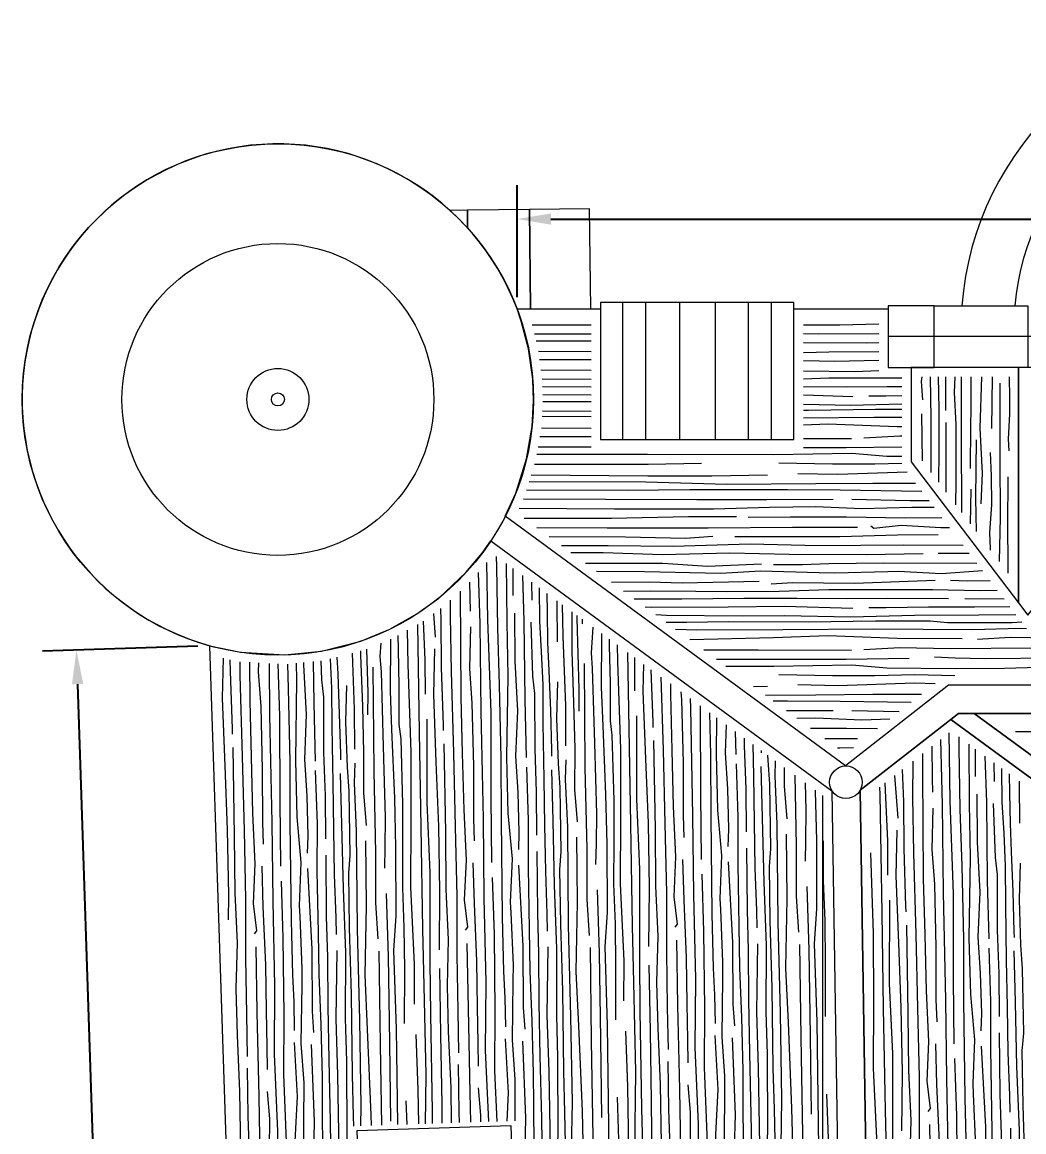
# Model space of a CAD drawing. Header units: millimetres. Extents: x -17502 to -16646, y 1856 to 2034.
# Drawn here: x -16954.99 to -16949.67, y 1868.89 to 1874.79 of the extents above; entities that cross this region are included whole.
import ezdxf

# ---------------------------------------------------------------- set-up
doc = ezdxf.new("R2010")
doc.units = ezdxf.units.MM
doc.layers.get('0').update_dxf_attribs({"lineweight": 9})
doc.layers.get('Defpoints').update_dxf_attribs({"lineweight": 9})
doc.layers.add('blocs', color=7, linetype='Continuous')
doc.styles.get("Standard").update_dxf_attribs({"font": 'times.ttf'})
doc.dimstyles.get("Standard").update_dxf_attribs({"dimtxt": 0.18, "dimasz": 0.18, "dimexe": 0.18, "dimexo": 0.0625, "dimgap": 0.09, "dimtad": 0, "dimtih": 1, "dimtoh": 1, "dimzin": 0, "dimdsep": 46, "dimtxsty": 'Standard', "dimcen": 0.09, "dimadec": 0, "dimazin": 0, "dimtfac": 1, "dimtofl": 0, "dimtmove": 0, "dimatfit": 3, "dimfxl": 1, "dimtolj": 1, "dimtzin": 0, "dimarcsym": 0})

# ---------------------------------------------------------------- blocks, each defined once
blk = doc.blocks.new('*D467')
at = {"color": 0, "lineweight": -2, "transparency": 16777216}
for p, q in [((-16952.3624, 1873.3291), (-16952.3624, 1873.9251)), ((-16942.5983, 1873.3775), (-16942.5983, 1873.9251)), ((-16952.1824, 1873.7451), (-16947.6621, 1873.7451)), ((-16942.7783, 1873.7451), (-16947.2985, 1873.7451))]:
    blk.add_line(p, q, dxfattribs=at)
at = {"color": 0, "lineweight": 9, "transparency": 16777216}
for points in [[(-16952.1824, 1873.7151), (-16952.1824, 1873.7751), (-16952.3624, 1873.7451)], [(-16942.7783, 1873.7151), (-16942.7783, 1873.7751), (-16942.5983, 1873.7451)]]:
    blk.add_solid(points, dxfattribs=at)
at = {"layer": 'Defpoints', "color": 0, "lineweight": 9, "transparency": 16777216}
for p in [(-16942.5983, 1873.7451), (-16942.5983, 1873.315), (-16952.3624, 1873.2666)]:
    blk.add_point(p, dxfattribs=at)
at = {"color": 0, "lineweight": 9, "transparency": 16777216, "insert": (-16947.4803, 1873.7451), "char_height": 0.18, "attachment_point": 5, "rotation": 90}
blk.add_mtext('\\A1;9.76', dxfattribs=at)
blk = doc.blocks.new('*D472')
at = {"color": 0, "lineweight": -2, "transparency": 16777216}
for p, q in [((-16954.0586, 1871.4733), (-16954.8845, 1871.446)), ((-16954.6986, 1871.272), (-16954.5234, 1865.9765)), ((-16954.3239, 1859.9455), (-16954.4991, 1865.241)), ((-16953.672, 1859.787), (-16954.4978, 1859.7596))]:
    blk.add_line(p, q, dxfattribs=at)
at = {"color": 0, "lineweight": 9, "transparency": 16777216}
for points in [[(-16954.7286, 1871.271), (-16954.6686, 1871.273), (-16954.7046, 1871.4519)], [(-16954.3539, 1859.9445), (-16954.2939, 1859.9465), (-16954.3179, 1859.7656)]]:
    blk.add_solid(points, dxfattribs=at)
at = {"layer": 'Defpoints', "color": 0, "lineweight": 9, "transparency": 16777216}
for p in [(-16953.9961, 1871.4754), (-16954.7046, 1871.4519), (-16953.6095, 1859.789)]:
    blk.add_point(p, dxfattribs=at)
at = {"color": 0, "lineweight": 9, "transparency": 16777216, "insert": (-16954.5113, 1865.6088), "char_height": 0.18, "attachment_point": 5, "rotation": 90}
blk.add_mtext('\\A1;11.69', dxfattribs=at)

msp = doc.modelspace()

# ---------------------------------------------------------------- linework, layer by layer
at = {"lineweight": 9}
for points in [[(-16952.6252, 1873.697), (-16952.6263, 1873.7918), (-16952.7186, 1873.7908)], [(-16952.2905, 1873.2666), (-16952.2963, 1873.7954), (-16952.6263, 1873.7918), (-16952.6252, 1873.697)], [(-16951.9704, 1873.2666), (-16951.9763, 1873.799), (-16952.2963, 1873.7954), (-16952.2905, 1873.2666)], [(-16951.8001, 1872.5719), (-16951.8001, 1873.3019)], [(-16951.6767, 1872.5719), (-16951.6767, 1873.3019)], [(-16951.4972, 1872.5719), (-16951.4972, 1873.3019)], [(-16951.3072, 1872.5719), (-16951.3072, 1873.3019)], [(-16951.1322, 1872.5719), (-16951.1322, 1873.3019)], [(-16951.0087, 1872.5719), (-16951.0087, 1873.3019)], [(-16943.3605, 1873.2666), (-16943.13, 1873.2666), (-16943.13, 1871.2656), (-16950.0675, 1871.2656), (-16950.6151, 1870.8371), (-16952.4249, 1872.164), (-16952.3694, 1872.2865), (-16952.3114, 1872.4705), (-16952.2821, 1872.6415), (-16952.2744, 1872.7782), (-16952.2787, 1872.8931), (-16952.3013, 1873.0548), (-16952.34, 1873.2026), (-16952.3624, 1873.2666), (-16951.9188, 1873.2666)], [(-16950.89, 1873.2666), (-16950.3895, 1873.2666)], [(-16948.902, 1873.1196), (-16950.3895, 1873.1196)], [(-16950.3866, 1861.037), (-16950.5381, 1870.7069), (-16950.0157, 1871.1156), (-16943.13, 1871.1156), (-16943.13, 1869.0662), (-16942.8828, 1869.0662), (-16942.8828, 1869.041), (-16947.1558, 1869.0209), (-16947.2761, 1859.8883), (-16950.3678, 1859.8398), (-16950.3767, 1860.4067)], [(-16950.3866, 1861.037), (-16950.3678, 1859.8398), (-16947.4261, 1859.8859), (-16947.3052, 1869.0683), (-16950.0567, 1871.0836), (-16950.5381, 1870.7069), (-16950.3866, 1861.037)], [(-16950.7377, 1870.6789), (-16950.7377, 1859.884)]]:
    msp.add_lwpolyline(points, dxfattribs=at)
for points in [[(-16950.89, 1872.5719), (-16950.89, 1873.3019), (-16951.9188, 1873.3019), (-16951.9188, 1872.5719)], [(-16950.1443, 1873.2829), (-16950.3895, 1873.2829), (-16950.3895, 1872.9562), (-16950.1443, 1872.9562)], [(-16949.6458, 1872.9562), (-16950.1443, 1872.9562), (-16950.1443, 1873.2829), (-16949.6458, 1873.2829)], [(-16949.6958, 1871.7043), (-16949.6958, 1872.9562), (-16950.1443, 1872.9562), (-16950.2669, 1872.9562), (-16950.2669, 1872.453)], [(-16949.6958, 1871.7043), (-16949.6458, 1871.6388), (-16949.5958, 1871.7043), (-16949.5958, 1872.9562), (-16949.6458, 1872.9562), (-16949.6958, 1872.9562)], [(-16950.6881, 1870.7045), (-16950.5178, 1859.8375), (-16953.6095, 1859.789), (-16953.9961, 1871.4754), (-16953.832, 1871.4407), (-16953.5962, 1871.4267), (-16953.4018, 1871.4461), (-16953.1927, 1871.4997), (-16953.0392, 1871.5632), (-16952.8948, 1871.6446), (-16952.7783, 1871.7291), (-16952.6338, 1871.8647), (-16952.5476, 1871.9682), (-16952.5011, 1872.0339), (-16950.6881, 1870.7045)], [(-16947.3052, 1869.0683), (-16947.3038, 1869.1702), (-16947.2752, 1869.1703), (-16949.9311, 1871.1156), (-16950.0157, 1871.1156), (-16950.0567, 1871.0836)], [(-16947.2752, 1869.1703), (-16943.13, 1869.1898), (-16943.13, 1871.1156), (-16949.9311, 1871.1156)], [(-16952.3958, 1868.9247), (-16952.3704, 1868.1551), (-16953.1862, 1868.1281), (-16953.2117, 1868.8977)]]:
    msp.add_lwpolyline(points, close=True, dxfattribs=at)
for centre, radius in [((-16953.6338, 1872.7856), 1.3594), ((-16953.6338, 1872.7856), 0.8292), ((-16953.6338, 1872.7856), 0.1648), ((-16953.6338, 1872.7856), 0.0347), ((-16950.6138, 1870.7495), 0.0868)]:
    msp.add_circle(centre, radius, dxfattribs=at)
for centre, radius, start, end in [((-16948.3716, 1873.1619), 1.6301, 3.68324, 175.73974), ((-16948.3716, 1873.1619), 1.3501, 4.44855, 174.85399), ((-16953.6338, 1872.7856), 1.3594, 20.72178, 254.54249)]:
    msp.add_arc(centre, radius, start, end, dxfattribs=at)
at = {"layer": 'blocs', "lineweight": 9}
for points in [[(-16951.9688, 1873.1798), (-16952.2825, 1873.1806)], [(-16950.4395, 1873.186), (-16950.6466, 1873.1805), (-16950.84, 1873.1803)], [(-16951.9688, 1873.1324), (-16952.2702, 1873.1335)], [(-16950.4395, 1873.1351), (-16950.7601, 1873.1332), (-16950.84, 1873.1351)], [(-16951.9688, 1873.0957), (-16952.2603, 1873.0956)], [(-16950.4395, 1873.0865), (-16950.5068, 1873.0854), (-16950.84, 1873.0869)], [(-16951.9688, 1873.0393), (-16952.2488, 1873.0398)], [(-16950.4395, 1873.0396), (-16950.7039, 1873.0373), (-16950.84, 1873.0327)], [(-16951.9688, 1872.9956), (-16952.2426, 1872.996)], [(-16950.4395, 1872.9929), (-16950.6719, 1872.987), (-16950.7564, 1872.9892), (-16950.84, 1872.9916)], [(-16951.9688, 1872.9387), (-16952.235, 1872.9418)], [(-16951.9688, 1872.8909), (-16952.2287, 1872.8935)], [(-16950.4395, 1872.9372), (-16950.5683, 1872.9323), (-16950.84, 1872.9358)], [(-16950.3169, 1872.8984), (-16950.4822, 1872.8982), (-16950.7037, 1872.898), (-16950.84, 1872.8943)], [(-16950.211, 1872.9062), (-16950.2142, 1872.8811), (-16950.2073, 1872.7829)], [(-16950.1654, 1872.9062), (-16950.1617, 1872.6847), (-16950.1617, 1872.4882), (-16950.1617, 1872.3975)], [(-16950.1224, 1872.9062), (-16950.1205, 1872.7332), (-16950.1205, 1872.5116), (-16950.122, 1872.3454)], [(-16950.084, 1872.9062), (-16950.084, 1872.7263)], [(-16950.0353, 1872.9062), (-16950.0383, 1872.8219), (-16950.0292, 1872.6528), (-16950.0292, 1872.3467), (-16950.0305, 1872.2255)], [(-16950.0017, 1872.9062), (-16950.0017, 1872.5937), (-16949.9995, 1872.1849)], [(-16949.9491, 1872.9062), (-16949.9491, 1872.7376), (-16949.9514, 1872.6416), (-16949.9537, 1872.4178)], [(-16949.8932, 1872.9062), (-16949.9011, 1872.6328), (-16949.8897, 1872.3929), (-16949.8965, 1872.2307)], [(-16949.8355, 1872.9062), (-16949.8394, 1872.6305)], [(-16949.7458, 1872.9062), (-16949.7448, 1872.7925), (-16949.7448, 1872.7089), (-16949.7504, 1872.574), (-16949.7467, 1872.5121)], [(-16951.9688, 1872.8505), (-16952.2271, 1872.8522)], [(-16950.3169, 1872.8522), (-16950.3952, 1872.8527), (-16950.6123, 1872.8502), (-16950.84, 1872.8519)], [(-16949.796, 1872.8722), (-16949.796, 1872.4747), (-16949.7937, 1872.1595), (-16949.7998, 1871.9231)], [(-16951.9688, 1872.8077), (-16952.2256, 1872.8094)], [(-16951.9688, 1872.7721), (-16952.2246, 1872.7733)], [(-16950.5768, 1872.7999), (-16950.84, 1872.8079)], [(-16950.3169, 1872.8041), (-16950.4009, 1872.8023), (-16950.4923, 1872.8022)], [(-16951.9688, 1872.7212), (-16952.2275, 1872.7228)], [(-16950.3169, 1872.76), (-16950.5879, 1872.7542), (-16950.84, 1872.7588)], [(-16950.3169, 1872.7317), (-16950.4567, 1872.7315), (-16950.8125, 1872.7265), (-16950.84, 1872.7266)], [(-16950.2119, 1872.7098), (-16950.2081, 1872.4584)], [(-16951.9688, 1872.6937), (-16952.2291, 1872.6943)], [(-16950.3169, 1872.6892), (-16950.4648, 1872.6904), (-16950.84, 1872.6864)], [(-16950.3169, 1872.64), (-16950.3414, 1872.6402), (-16950.7092, 1872.6535), (-16950.84, 1872.6492)], [(-16950.0817, 1872.6623), (-16950.0817, 1872.4613), (-16950.0817, 1872.2968), (-16950.0817, 1872.2926)], [(-16951.9688, 1872.6311), (-16952.2327, 1872.6334)], [(-16950.3169, 1872.5897), (-16950.3271, 1872.5898), (-16950.519, 1872.5805)], [(-16951.9688, 1872.5312), (-16952.2503, 1872.5312)], [(-16951.9688, 1872.5862), (-16952.2408, 1872.5866)], [(-16950.5842, 1872.5759), (-16950.84, 1872.5768)], [(-16950.3169, 1872.5323), (-16950.6132, 1872.5279), (-16950.84, 1872.5277)], [(-16949.9217, 1872.5708), (-16949.924, 1872.2601), (-16949.9219, 1872.0831)], [(-16950.3169, 1872.4815), (-16950.3969, 1872.4824), (-16950.5818, 1872.4982), (-16950.9976, 1872.4909), (-16951.6692, 1872.4925), (-16952.257, 1872.4922)], [(-16949.8463, 1872.5026), (-16949.8417, 1872.3792), (-16949.8394, 1872.2262), (-16949.8508, 1872.0754), (-16949.8463, 1871.9932), (-16949.8462, 1871.9839)], [(-16951.3823, 1872.4448), (-16951.6654, 1872.4394), (-16951.9586, 1872.4391), (-16952.2688, 1872.4395)], [(-16950.3169, 1872.4442), (-16950.4604, 1872.4406), (-16950.6842, 1872.4421), (-16950.9703, 1872.4469)], [(-16951.6673, 1872.3769), (-16952.2866, 1872.3828)], [(-16951.0313, 1872.3828), (-16951.3258, 1872.3773), (-16951.6673, 1872.3769)], [(-16950.2878, 1872.398), (-16950.6566, 1872.3858), (-16950.8696, 1872.3908)], [(-16949.7525, 1872.3744), (-16949.7542, 1872.1116), (-16949.7525, 1871.915), (-16949.7534, 1871.8623)], [(-16951.7765, 1872.3012), (-16952.3116, 1872.3034)], [(-16950.2431, 1872.3394), (-16950.4714, 1872.3392), (-16950.773, 1872.3362), (-16951.2475, 1872.3331), (-16951.6776, 1872.3457), (-16952.298, 1872.3468)], [(-16950.2098, 1872.2957), (-16950.6451, 1872.3024), (-16950.924, 1872.3047), (-16951.4428, 1872.3042), (-16951.7765, 1872.3012)], [(-16949.9491, 1872.3081), (-16949.9529, 1872.1238)], [(-16950.682, 1872.2529), (-16951.0339, 1872.2525), (-16951.4067, 1872.2521), (-16951.8916, 1872.2542), (-16952.3282, 1872.2561)], [(-16950.1716, 1872.2456), (-16950.273, 1872.2455), (-16950.583, 1872.253)], [(-16950.145, 1872.2107), (-16950.2628, 1872.2116), (-16950.5287, 1872.2035), (-16950.7729, 1872.2137), (-16951.018, 1872.2108), (-16951.3178, 1872.2027), (-16951.8443, 1872.2021), (-16952.3508, 1872.2064)], [(-16951.1952, 1872.1611), (-16951.4507, 1872.1608), (-16951.86, 1872.1526), (-16952.3246, 1872.1525)], [(-16950.1031, 1872.1558), (-16950.2989, 1872.1542), (-16950.6113, 1872.1591), (-16950.9085, 1872.1588), (-16951.1327, 1872.1586)], [(-16950.5515, 1872.1044), (-16950.8982, 1872.104), (-16951.3466, 1872.1009), (-16951.8836, 1872.1004), (-16952.2563, 1872.1024)], [(-16950.1227, 1872.0658), (-16950.339, 1872.0629), (-16950.6466, 1872.0548), (-16950.8917, 1872.0545), (-16951.082, 1872.0543), (-16951.2045, 1872.0542)], [(-16950.0633, 1872.1036), (-16950.1087, 1872.1022), (-16950.3199, 1872.1151), (-16950.4658, 1872.0993), (-16950.4815, 1872.1123)], [(-16951.3208, 1872.0567), (-16951.4668, 1872.0461), (-16951.7848, 1872.0536), (-16952.1911, 1872.0546)], [(-16949.9909, 1872.0088), (-16950.31, 1872.0102), (-16950.7601, 1872.0074), (-16951.1233, 1872.0162), (-16951.5322, 1872.0043), (-16951.8771, 1872.0063), (-16952.1265, 1872.0072)], [(-16952.4726, 1871.951), (-16952.4717, 1871.8948), (-16952.4663, 1871.5704), (-16952.4566, 1871.2667), (-16952.4478, 1870.8785), (-16952.4469, 1870.5518), (-16952.4406, 1870.0333), (-16952.4334, 1869.7432), (-16952.4265, 1869.6024), (-16952.4239, 1869.4494)], [(-16950.203, 1871.9646), (-16950.5068, 1871.9597), (-16950.9157, 1871.9615), (-16951.2309, 1871.9681), (-16951.5896, 1871.9585), (-16951.9048, 1871.9699), (-16952.0756, 1871.9699)], [(-16949.9583, 1871.966), (-16950.1237, 1871.9669)], [(-16952.5246, 1871.9177), (-16952.5195, 1871.613), (-16952.5021, 1871.1198), (-16952.5014, 1870.6675), (-16952.4979, 1870.3225)], [(-16952.4198, 1871.9123), (-16952.4165, 1871.601), (-16952.4117, 1871.3132), (-16952.4182, 1870.8836), (-16952.4109, 1870.5844), (-16952.3886, 1870.3426), (-16952.3984, 1870.1117), (-16952.3952, 1870.0569), (-16952.3837, 1869.7761), (-16952.3846, 1869.6915), (-16952.3885, 1869.3793), (-16952.3735, 1869.1694), (-16952.3748, 1868.9494)], [(-16952.3853, 1871.887), (-16952.3846, 1871.7433)], [(-16951.0619, 1871.9089), (-16951.3497, 1871.8971), (-16951.5873, 1871.9129), (-16951.9988, 1871.9136)], [(-16949.9174, 1871.9125), (-16950.4138, 1871.9141), (-16950.7039, 1871.9115), (-16950.8449, 1871.9068), (-16950.9979, 1871.9066)], [(-16952.5682, 1871.8653), (-16952.5604, 1871.5945), (-16952.5548, 1871.1262), (-16952.543, 1870.5552), (-16952.5382, 1870.1355), (-16952.5284, 1869.6856), (-16952.5315, 1869.3223), (-16952.5146, 1868.9448)], [(-16952.333, 1871.8486), (-16952.3253, 1871.6071), (-16952.3206, 1871.1891), (-16952.3132, 1870.8808)], [(-16949.8881, 1871.874), (-16950.1054, 1871.8573), (-16950.3361, 1871.8708), (-16950.3909, 1871.8684), (-16950.6719, 1871.8613), (-16950.7564, 1871.8635), (-16951.0685, 1871.8723), (-16951.2787, 1871.8607), (-16951.6853, 1871.8694), (-16951.939, 1871.8698)], [(-16950.1388, 1871.823), (-16950.5683, 1871.8066), (-16950.8972, 1871.8108), (-16951.0115, 1871.8038)], [(-16949.847, 1871.8201), (-16949.9658, 1871.8187), (-16950.0572, 1871.8231)], [(-16952.6652, 1871.7668), (-16952.6651, 1871.7637), (-16952.6632, 1871.4899), (-16952.6609, 1871.2006), (-16952.6534, 1870.9035), (-16952.6457, 1870.6038), (-16952.6334, 1870.3354), (-16952.6429, 1870.1241), (-16952.6249, 1869.9784), (-16952.6376, 1869.9625)], [(-16952.6146, 1871.8142), (-16952.6133, 1871.735), (-16952.6121, 1871.6604)], [(-16952.2854, 1871.8138), (-16952.2838, 1871.7175)], [(-16952.2445, 1871.7837), (-16952.2431, 1871.6068), (-16952.2335, 1871.4425), (-16952.226, 1871.269), (-16952.2248, 1871.0634), (-16952.2199, 1870.7664), (-16952.2157, 1870.5198), (-16952.2116, 1870.276), (-16952.2033, 1870.0499), (-16952.2017, 1869.9586)], [(-16951.0754, 1871.8175), (-16951.4843, 1871.8079), (-16951.6579, 1871.8146), (-16951.8607, 1871.8123)], [(-16949.8089, 1871.7701), (-16949.9019, 1871.7685), (-16950.1532, 1871.7728), (-16950.4822, 1871.7725), (-16950.7037, 1871.7723), (-16950.9682, 1871.765), (-16951.2492, 1871.7624), (-16951.4114, 1871.7645), (-16951.6512, 1871.7666), (-16951.7958, 1871.7648)], [(-16952.7173, 1871.7178), (-16952.7178, 1871.6326), (-16952.7128, 1871.338), (-16952.7004, 1870.9055), (-16952.6912, 1870.5119), (-16952.6824, 1870.1444), (-16952.6824, 1869.832), (-16952.6774, 1869.5349), (-16952.6737, 1869.3107)], [(-16952.2044, 1871.7544), (-16952.2027, 1871.6554), (-16952.2, 1871.4932), (-16952.193, 1871.3448), (-16952.1848, 1871.1302), (-16952.179, 1870.9201), (-16952.1785, 1870.8881)], [(-16952.1512, 1871.7154), (-16952.1511, 1871.7061), (-16952.1498, 1871.496)], [(-16950.0686, 1871.725), (-16950.3952, 1871.7269), (-16950.6123, 1871.7244), (-16950.874, 1871.7264), (-16951.1573, 1871.7261), (-16951.4862, 1871.7235), (-16951.7391, 1871.7232)], [(-16949.7731, 1871.7232), (-16949.9818, 1871.7251)], [(-16952.8065, 1871.6469), (-16952.7967, 1871.5216)], [(-16952.7694, 1871.6738), (-16952.7669, 1871.6106), (-16952.7653, 1871.3603), (-16952.755, 1871.0528), (-16952.7545, 1871.0242)], [(-16952.3762, 1871.6498), (-16952.3742, 1871.3939), (-16952.3607, 1871.1291), (-16952.3703, 1870.8891), (-16952.358, 1870.6974), (-16952.3521, 1870.4827), (-16952.3552, 1870.3913)], [(-16952.122, 1871.694), (-16952.1183, 1871.5265), (-16952.1053, 1871.1566), (-16952.104, 1870.9441)], [(-16952.0704, 1871.6561), (-16952.0712, 1871.445), (-16952.0621, 1871.1733), (-16952.0557, 1870.9266), (-16952.0567, 1870.7118), (-16952.0424, 1870.5384)], [(-16950.5768, 1871.6741), (-16950.94, 1871.6852), (-16951.2392, 1871.6803), (-16951.6481, 1871.6799), (-16951.6803, 1871.6801)], [(-16949.7416, 1871.6819), (-16949.9309, 1871.6817), (-16950.1747, 1871.6814), (-16950.4009, 1871.6766), (-16950.4923, 1871.6765)], [(-16952.8917, 1871.5889), (-16952.8822, 1871.0169), (-16952.8737, 1870.5112), (-16952.8646, 1869.9691), (-16952.857, 1869.6675), (-16952.8464, 1869.1932), (-16952.85, 1868.9337)], [(-16952.8615, 1871.607), (-16952.852, 1871.401), (-16952.8516, 1871.2185)], [(-16952.2887, 1871.6009), (-16952.2793, 1871.3132), (-16952.2686, 1871.222), (-16952.2683, 1870.9273), (-16952.2599, 1870.6967), (-16952.2583, 1870.4682)], [(-16952.0446, 1871.6372), (-16952.0445, 1871.6214), (-16952.0336, 1871.2446), (-16952.0339, 1871.128)], [(-16952.0159, 1871.6162), (-16952.0165, 1871.5924)], [(-16949.7097, 1871.6402), (-16949.9072, 1871.6383), (-16950.2499, 1871.6357), (-16950.5879, 1871.6284), (-16950.9397, 1871.6349), (-16951.1659, 1871.6324), (-16951.5679, 1871.6365), (-16951.625, 1871.6395)], [(-16949.6792, 1871.6002), (-16949.7303, 1871.5974), (-16950.0729, 1871.5971), (-16950.1666, 1871.6061), (-16950.4567, 1871.6058), (-16950.8125, 1871.6008), (-16951.2397, 1871.6026), (-16951.459, 1871.6001), (-16951.57, 1871.5992)], [(-16952.9956, 1871.5303), (-16952.9949, 1871.4566), (-16952.9899, 1871.26), (-16952.9899, 1871.0565), (-16952.9801, 1870.9804), (-16952.9709, 1870.633), (-16952.9707, 1870.4143), (-16952.972, 1870.1905), (-16952.9634, 1869.977), (-16952.9613, 1869.7532), (-16952.9616, 1869.467)], [(-16952.9459, 1871.5584), (-16952.9429, 1871.3756), (-16952.9272, 1870.9091), (-16952.9263, 1870.5415), (-16952.9283, 1870.1921), (-16952.9084, 1869.7831), (-16952.9101, 1869.57)], [(-16952.6106, 1871.5754), (-16952.6153, 1871.3554), (-16952.6018, 1871.171), (-16952.5941, 1870.8351), (-16952.5936, 1870.5572), (-16952.5896, 1870.439)], [(-16951.9601, 1871.5753), (-16951.9682, 1871.4378), (-16951.9623, 1871.3557), (-16951.9511, 1870.9584), (-16951.9402, 1870.5816), (-16951.9421, 1870.422), (-16951.9448, 1870.3123)], [(-16951.9129, 1871.5407), (-16951.9125, 1871.5229), (-16951.9149, 1871.2555), (-16951.9069, 1871.0501), (-16951.8916, 1870.6848), (-16951.885, 1870.4221), (-16951.8835, 1870.0589), (-16951.8963, 1869.8738), (-16951.8825, 1869.4582), (-16951.8736, 1868.7866), (-16951.8429, 1866.8867)], [(-16949.6533, 1871.5663), (-16949.6881, 1871.5677), (-16949.9416, 1871.5606), (-16950.4648, 1871.5646), (-16950.949, 1871.5596), (-16951.4059, 1871.5591), (-16951.5204, 1871.5628)], [(-16949.9965, 1871.5125), (-16950.3414, 1871.5144), (-16950.7092, 1871.5277), (-16950.9993, 1871.5183), (-16951.4438, 1871.5067)], [(-16953.0867, 1871.4894), (-16953.0909, 1871.4187), (-16953.085, 1871.3366), (-16953.0738, 1870.9393), (-16953.0629, 1870.5625), (-16953.0648, 1870.4029), (-16953.0675, 1870.2932)], [(-16953.0353, 1871.5106), (-16953.0352, 1871.5038), (-16953.0376, 1871.2364), (-16953.0296, 1871.031), (-16953.0143, 1870.6657), (-16953.0076, 1870.403), (-16953.0061, 1870.0398), (-16953.019, 1869.8547), (-16953.0052, 1869.4391), (-16952.9984, 1868.9287)], [(-16951.8726, 1871.5111), (-16951.8722, 1871.4757), (-16951.8672, 1871.2791), (-16951.8672, 1871.0756), (-16951.8575, 1870.9995), (-16951.8483, 1870.6521), (-16951.848, 1870.4334), (-16951.8493, 1870.2096), (-16951.8407, 1869.9961), (-16951.8386, 1869.7723), (-16951.8389, 1869.4861)], [(-16951.8301, 1871.4799), (-16951.8287, 1871.3927), (-16951.8131, 1870.9263), (-16951.8121, 1870.5587), (-16951.8141, 1870.2093), (-16951.7942, 1869.8003), (-16951.7959, 1869.5872)], [(-16948.7842, 1871.5184), (-16949.0081, 1871.5227), (-16949.2799, 1871.5179), (-16949.5266, 1871.5153), (-16949.7413, 1871.5197), (-16949.9149, 1871.5081)], [(-16953.9244, 1871.4091), (-16953.9299, 1871.1973), (-16953.9161, 1870.8378), (-16953.9026, 1870.4964), (-16953.8968, 1870.1498), (-16953.8979, 1870.0179)], [(-16953.3199, 1871.4155), (-16953.3156, 1871.3257), (-16953.3075, 1871.1111), (-16953.3017, 1870.901), (-16953.3011, 1870.869)], [(-16953.2385, 1871.4364), (-16953.228, 1871.1375), (-16953.2267, 1870.925)], [(-16953.1938, 1871.4478), (-16953.1939, 1871.4259), (-16953.1848, 1871.1542), (-16953.1784, 1870.9075), (-16953.1793, 1870.6927), (-16953.165, 1870.5193)], [(-16953.163, 1871.4579), (-16953.1563, 1871.2255), (-16953.1566, 1871.1089)], [(-16952.8009, 1871.459), (-16952.8072, 1871.2164), (-16952.7934, 1870.8569), (-16952.7799, 1870.5155), (-16952.7741, 1870.1689), (-16952.7767, 1869.8589)], [(-16951.7748, 1871.4393), (-16951.768, 1871.034), (-16951.7595, 1870.5284), (-16951.7505, 1869.9862), (-16951.7428, 1869.6846), (-16951.7323, 1869.2103), (-16951.7381, 1868.78), (-16951.7122, 1866.9214)], [(-16951.7378, 1871.4123), (-16951.7374, 1871.2357)], [(-16950.5842, 1871.4501), (-16951.08, 1871.4519), (-16951.3687, 1871.4516)], [(-16949.073, 1871.4586), (-16949.6258, 1871.4626), (-16950.0599, 1871.4598), (-16950.3271, 1871.4641), (-16950.519, 1871.4548)], [(-16948.5896, 1871.4157), (-16948.713, 1871.411), (-16948.866, 1871.4086), (-16949.0168, 1871.4199), (-16949.0991, 1871.4152), (-16949.4965, 1871.4102), (-16949.8734, 1871.4053), (-16950.033, 1871.4097), (-16950.1426, 1871.4141)], [(-16953.8884, 1871.4015), (-16953.888, 1871.3412), (-16953.8776, 1871.0337), (-16953.8771, 1871.0051)], [(-16953.8367, 1871.3909), (-16953.8355, 1871.3189), (-16953.8231, 1870.8864), (-16953.8139, 1870.4928), (-16953.8051, 1870.1253), (-16953.8051, 1869.8129), (-16953.8001, 1869.5158), (-16953.7964, 1869.2916)], [(-16953.7852, 1871.3878), (-16953.7836, 1871.1815), (-16953.776, 1870.8844), (-16953.7684, 1870.5847), (-16953.7561, 1870.3163), (-16953.7656, 1870.105), (-16953.7475, 1869.9593), (-16953.7603, 1869.9434)], [(-16953.7369, 1871.385), (-16953.7379, 1871.3363), (-16953.7245, 1871.1519), (-16953.7168, 1870.816), (-16953.7163, 1870.5381), (-16953.7122, 1870.4199)], [(-16953.6807, 1871.3816), (-16953.6775, 1871.1071), (-16953.6656, 1870.5361), (-16953.6609, 1870.1164), (-16953.6511, 1869.6665), (-16953.6542, 1869.3032), (-16953.6359, 1868.8945), (-16953.6324, 1868.5496), (-16953.6129, 1866.8908)], [(-16953.6346, 1871.3789), (-16953.6248, 1871.1007), (-16953.6241, 1870.6484), (-16953.6206, 1870.3034)], [(-16953.5834, 1871.3777), (-16953.5793, 1871.2476), (-16953.5705, 1870.8594), (-16953.5696, 1870.5327), (-16953.5632, 1870.0142), (-16953.5561, 1869.7241), (-16953.5492, 1869.5833), (-16953.5466, 1869.4303)], [(-16953.5358, 1871.3825), (-16953.5344, 1871.2941), (-16953.5409, 1870.8645), (-16953.5336, 1870.5653), (-16953.5113, 1870.3235), (-16953.5211, 1870.0926), (-16953.5179, 1870.0378), (-16953.5064, 1869.757), (-16953.5072, 1869.6724), (-16953.5111, 1869.3602), (-16953.4962, 1869.1503), (-16953.4985, 1868.7435), (-16953.4726, 1866.8931)], [(-16953.497, 1871.3864), (-16953.4969, 1871.3748), (-16953.4833, 1871.11), (-16953.493, 1870.87), (-16953.4807, 1870.6783), (-16953.4748, 1870.4636), (-16953.4778, 1870.3722)], [(-16953.4458, 1871.3915), (-16953.4433, 1871.17), (-16953.4358, 1870.8617)], [(-16953.4053, 1871.3955), (-16953.402, 1871.2941), (-16953.3913, 1871.2029), (-16953.3909, 1870.9082), (-16953.3825, 1870.6776), (-16953.381, 1870.4491)], [(-16953.3554, 1871.4064), (-16953.3487, 1871.2499), (-16953.3475, 1871.0443), (-16953.3425, 1870.7473), (-16953.3384, 1870.5007), (-16953.3343, 1870.2569), (-16953.3259, 1870.0308), (-16953.3244, 1869.9395)], [(-16953.1288, 1871.362), (-16953.1241, 1870.8091), (-16953.1145, 1870.3752), (-16953.1146, 1870.1079), (-16953.1023, 1869.9162)], [(-16952.0061, 1871.3811), (-16952.0014, 1870.8282), (-16951.9919, 1870.3943), (-16951.992, 1870.127), (-16951.9796, 1869.9353)], [(-16951.6893, 1871.3767), (-16951.6931, 1871.2336), (-16951.6792, 1870.874), (-16951.6657, 1870.5327), (-16951.6599, 1870.186), (-16951.6625, 1869.876)], [(-16950.2774, 1871.4071), (-16950.6132, 1871.4022), (-16951.0723, 1871.4017), (-16951.302, 1871.4027)], [(-16948.2199, 1871.3659), (-16948.6174, 1871.3654), (-16948.9327, 1871.3628), (-16949.1999, 1871.3694), (-16949.4055, 1871.3646), (-16949.771, 1871.3551), (-16950.0337, 1871.3525), (-16950.3969, 1871.3567), (-16950.5818, 1871.3725), (-16950.9976, 1871.3652), (-16951.2517, 1871.3658)], [(-16951.6501, 1871.348), (-16951.6408, 1871.07), (-16951.6403, 1871.0413)], [(-16951.5973, 1871.3092), (-16951.5862, 1870.9226), (-16951.577, 1870.5291), (-16951.5683, 1870.1616), (-16951.5682, 1869.8492), (-16951.5633, 1869.552), (-16951.5595, 1869.3278)], [(-16950.0354, 1871.3156), (-16950.2468, 1871.3202), (-16950.4604, 1871.3149), (-16950.6842, 1871.3164), (-16950.9703, 1871.3212)], [(-16953.269, 1871.2645), (-16953.2748, 1871.0702), (-16953.2663, 1870.8304), (-16953.2573, 1870.7026), (-16953.2515, 1870.36), (-16953.2591, 1870.2662), (-16953.2543, 1869.9761), (-16953.2437, 1869.6205), (-16953.2388, 1869.1933), (-16953.2328, 1868.9741), (-16953.2316, 1868.921)], [(-16952.1463, 1871.2836), (-16952.1522, 1871.0893), (-16952.1436, 1870.8495), (-16952.1346, 1870.7217), (-16952.1289, 1870.3791), (-16952.1364, 1870.2853), (-16952.1316, 1869.9952), (-16952.121, 1869.6396), (-16952.1161, 1869.2124), (-16952.1102, 1868.9932), (-16952.1024, 1868.6643), (-16952.0968, 1868.605)], [(-16951.5472, 1871.2725), (-16951.5468, 1871.2177), (-16951.5392, 1870.9206), (-16951.5316, 1870.6209), (-16951.5193, 1870.3526), (-16951.5287, 1870.1412), (-16951.5107, 1869.9955), (-16951.5234, 1869.9797)], [(-16951.4908, 1871.2311), (-16951.4876, 1871.1882), (-16951.4799, 1870.8523), (-16951.4794, 1870.5743), (-16951.4754, 1870.4562)], [(-16951.0313, 1871.2594), (-16951.1047, 1871.258)], [(-16950.1385, 1871.2735), (-16950.2473, 1871.2759), (-16950.6566, 1871.2624), (-16950.8696, 1871.2674)], [(-16951.4412, 1871.1948), (-16951.4406, 1871.1433), (-16951.4288, 1870.5724), (-16951.4241, 1870.1527), (-16951.4143, 1869.7028), (-16951.4173, 1869.3395), (-16951.3991, 1868.9308), (-16951.3956, 1868.5859), (-16951.3761, 1866.927)], [(-16950.212, 1871.216), (-16950.4714, 1871.2157), (-16950.773, 1871.2128), (-16951.0406, 1871.211)], [(-16950.2668, 1871.1732), (-16950.6451, 1871.179), (-16950.924, 1871.1813), (-16950.9999, 1871.1812)], [(-16951.3886, 1871.1562), (-16951.3879, 1871.137), (-16951.3872, 1870.6846), (-16951.3837, 1870.3397)], [(-16951.3387, 1871.1196), (-16951.3337, 1870.8956), (-16951.3328, 1870.5689), (-16951.3264, 1870.0504), (-16951.3192, 1869.7604), (-16951.3123, 1869.6195), (-16951.3097, 1869.4665)], [(-16950.682, 1871.1294), (-16950.929, 1871.1292)], [(-16950.3303, 1871.1234), (-16950.583, 1871.1295)], [(-16952.8416, 1871.0857), (-16952.842, 1870.6425), (-16952.8253, 1870.2699), (-16952.8252, 1869.7959), (-16952.8231, 1869.517), (-16952.8144, 1868.9983), (-16952.8129, 1868.9349)], [(-16951.7274, 1871.1029), (-16951.7278, 1870.6596), (-16951.7111, 1870.2871), (-16951.711, 1869.8131), (-16951.7089, 1869.5341), (-16951.7003, 1869.0154), (-16951.6921, 1868.6819)], [(-16951.3011, 1871.092), (-16951.304, 1870.9007), (-16951.2967, 1870.6015), (-16951.2744, 1870.3597), (-16951.2843, 1870.1288), (-16951.2811, 1870.074), (-16951.2695, 1869.7932), (-16951.2704, 1869.7087), (-16951.2743, 1869.3964), (-16951.2594, 1869.1865), (-16951.2617, 1868.7798), (-16951.2358, 1866.9294)], [(-16951.2502, 1871.0547), (-16951.2562, 1870.9062), (-16951.2438, 1870.7145), (-16951.238, 1870.4998), (-16951.241, 1870.4084)], [(-16950.38, 1871.0846), (-16950.5287, 1871.08), (-16950.7729, 1871.0902), (-16950.8742, 1871.089)], [(-16951.2019, 1871.0193), (-16951.199, 1870.8979)], [(-16950.4458, 1871.0331), (-16950.6113, 1871.0357), (-16950.8012, 1871.0355)], [(-16950.0669, 1871.0122), (-16950.0608, 1870.6494), (-16950.0434, 1870.1562), (-16950.0427, 1869.7039), (-16950.0392, 1869.3589)], [(-16948.1443, 1871.026), (-16948.7498, 1871.018), (-16949.3807, 1871.0173), (-16949.7118, 1871.017)], [(-16952.7507, 1870.9538), (-16952.7428, 1870.4821), (-16952.7403, 1870.1797), (-16952.7281, 1869.9139), (-16952.7344, 1869.6695), (-16952.7277, 1869.4246), (-16952.7149, 1869.1249), (-16952.7118, 1868.9382)], [(-16951.6365, 1870.971), (-16951.6286, 1870.4992), (-16951.6262, 1870.1968), (-16951.6139, 1869.9311), (-16951.6202, 1869.6867), (-16951.6135, 1869.4417), (-16951.6007, 1869.1421), (-16951.5919, 1868.6156), (-16951.5798, 1866.9236)], [(-16951.1541, 1870.9843), (-16951.1541, 1870.9444), (-16951.1457, 1870.7138), (-16951.1441, 1870.4854)], [(-16951.1085, 1870.9508), (-16951.1057, 1870.7836), (-16951.1016, 1870.5369), (-16951.0974, 1870.2931), (-16951.0891, 1870.0671), (-16951.0876, 1869.9757)], [(-16950.5515, 1870.9809), (-16950.7266, 1870.9808)], [(-16950.1574, 1870.9413), (-16950.1546, 1870.7714), (-16950.1534, 1870.6968)], [(-16950.1117, 1870.9771), (-16950.1016, 1870.6308), (-16950.0961, 1870.1626), (-16950.0843, 1869.5916), (-16950.0795, 1869.1719), (-16950.0697, 1868.722), (-16950.0728, 1868.3587), (-16950.0545, 1867.95), (-16950.051, 1867.6051), (-16950.0315, 1865.9462)], [(-16950.014, 1870.9904), (-16950.013, 1870.9311), (-16950.0076, 1870.6068), (-16949.9979, 1870.3031), (-16949.9891, 1869.9149), (-16949.9882, 1869.5882), (-16949.9818, 1869.0696), (-16949.9747, 1868.7796), (-16949.9678, 1868.6388), (-16949.9652, 1868.4857)], [(-16949.9611, 1870.9517), (-16949.9578, 1870.6374), (-16949.953, 1870.3496), (-16949.9595, 1869.9199), (-16949.9522, 1869.6208), (-16949.9299, 1869.379), (-16949.9397, 1869.148), (-16949.9365, 1869.0933), (-16949.925, 1868.8124), (-16949.9258, 1868.7279), (-16949.9298, 1868.4157), (-16949.9148, 1868.2057), (-16949.9172, 1867.799), (-16949.8912, 1865.9486)], [(-16953.8734, 1870.9347), (-16953.8655, 1870.463), (-16953.863, 1870.1606), (-16953.8507, 1869.8948), (-16953.8571, 1869.6504), (-16953.8504, 1869.4055), (-16953.8376, 1869.1058), (-16953.8288, 1868.5793), (-16953.8228, 1867.748)], [(-16951.0645, 1870.9186), (-16951.0643, 1870.9053)], [(-16951.0304, 1870.8935), (-16951.0294, 1870.8667), (-16951.0204, 1870.7389), (-16951.0147, 1870.3963), (-16951.0223, 1870.3025), (-16951.0174, 1870.0124), (-16951.0068, 1869.6567), (-16951.0019, 1869.2296), (-16950.996, 1869.0103), (-16950.9882, 1868.6815), (-16950.9827, 1868.6222)], [(-16950.5733, 1870.9333), (-16950.6466, 1870.9314), (-16950.6592, 1870.9313)], [(-16950.207, 1870.9025), (-16950.2064, 1870.8), (-16950.2045, 1870.5263), (-16950.2022, 1870.2369), (-16950.1946, 1869.9398), (-16950.187, 1869.6401), (-16950.1747, 1869.3718), (-16950.1842, 1869.1604), (-16950.1661, 1869.0147), (-16950.1789, 1868.9989)], [(-16949.9266, 1870.9264), (-16949.9259, 1870.7797)], [(-16949.8743, 1870.8881), (-16949.8666, 1870.6435), (-16949.8619, 1870.2255), (-16949.8544, 1869.9172)], [(-16953.2254, 1870.8504), (-16953.2283, 1870.7452), (-16953.2172, 1870.4918), (-16953.213, 1869.9687), (-16953.2003, 1869.4846), (-16953.1927, 1869.0278), (-16953.1945, 1868.9223)], [(-16952.3123, 1870.8305), (-16952.303, 1870.5474), (-16952.3034, 1870.2961), (-16952.2979, 1869.9672), (-16952.2942, 1869.7456), (-16952.2828, 1869.4813), (-16952.2758, 1869.2004), (-16952.2754, 1869.0382), (-16952.2736, 1868.7983), (-16952.2679, 1868.5951), (-16952.2585, 1866.9137), (-16952.2585, 1866.9137)], [(-16952.1028, 1870.8695), (-16952.1056, 1870.7643), (-16952.0945, 1870.5109), (-16952.0903, 1869.9878), (-16952.0776, 1869.5037), (-16952.07, 1869.0469), (-16952.0742, 1868.7978), (-16952.0492, 1866.9172), (-16952.0492, 1866.9172)], [(-16951.1981, 1870.8477), (-16951.1888, 1870.5645), (-16951.1892, 1870.3132), (-16951.1837, 1869.9843), (-16951.18, 1869.7628), (-16951.1686, 1869.4984), (-16951.1616, 1869.2175), (-16951.1612, 1869.0553), (-16951.1594, 1868.8155), (-16951.1538, 1868.6122), (-16951.1443, 1866.9309), (-16951.1443, 1866.9309)], [(-16951.0654, 1870.8331), (-16951.0585, 1870.5613), (-16951.0505, 1870.2187), (-16951.038, 1869.8808), (-16951.039, 1869.5289), (-16951.0329, 1869.3029), (-16951.0307, 1868.9008), (-16951.0368, 1868.7362), (-16951.0172, 1866.933), (-16951.0172, 1866.933)], [(-16950.9892, 1870.8633), (-16950.9914, 1870.7815), (-16950.9803, 1870.5281), (-16950.9761, 1870.005), (-16950.9635, 1869.5208), (-16950.9558, 1869.064), (-16950.9601, 1868.8149), (-16950.935, 1866.9344), (-16950.935, 1866.9344)], [(-16950.942, 1870.8288), (-16950.9425, 1870.729), (-16950.9282, 1870.5556)], [(-16950.3149, 1870.818), (-16950.3082, 1870.647), (-16950.3066, 1870.3967), (-16950.2962, 1870.0892), (-16950.2958, 1870.0606)], [(-16950.258, 1870.8626), (-16950.259, 1870.669), (-16950.2541, 1870.3744), (-16950.2417, 1869.9418), (-16950.2325, 1869.5483), (-16950.2237, 1869.1808), (-16950.2237, 1868.8684), (-16950.2187, 1868.5712), (-16950.215, 1868.3471)], [(-16949.8267, 1870.8532), (-16949.8251, 1870.7539)], [(-16949.7858, 1870.8233), (-16949.7843, 1870.6432), (-16949.7747, 1870.4789), (-16949.7673, 1870.3053), (-16949.7661, 1870.0997), (-16949.7611, 1869.8028), (-16949.757, 1869.5561), (-16949.7529, 1869.3124), (-16949.7446, 1869.0863), (-16949.743, 1868.995)], [(-16953.435, 1870.8114), (-16953.4257, 1870.5283), (-16953.426, 1870.277), (-16953.4205, 1869.9481), (-16953.4168, 1869.7265), (-16953.4054, 1869.4622), (-16953.3984, 1869.1813), (-16953.398, 1869.0191), (-16953.3963, 1868.7792), (-16953.3906, 1868.576), (-16953.3811, 1866.8946), (-16953.3811, 1866.8946)], [(-16953.3022, 1870.7968), (-16953.2954, 1870.525), (-16953.2874, 1870.1825), (-16953.2749, 1869.8446), (-16953.2758, 1869.4927), (-16953.2698, 1869.2666), (-16953.2676, 1868.8645), (-16953.2737, 1868.6999), (-16953.2541, 1866.8968), (-16953.2541, 1866.8968)], [(-16952.1795, 1870.8159), (-16952.1727, 1870.5441), (-16952.1647, 1870.2016), (-16952.1522, 1869.8637), (-16952.1532, 1869.5118), (-16952.1471, 1869.2857), (-16952.1449, 1868.8836), (-16952.151, 1868.719), (-16952.1314, 1866.9159), (-16952.1314, 1866.9159)], [(-16950.886, 1870.7876), (-16950.8777, 1870.4115), (-16950.8778, 1870.1442), (-16950.8654, 1869.9524)], [(-16950.3558, 1870.7861), (-16950.338, 1870.558)], [(-16949.7457, 1870.7939), (-16949.744, 1870.6918), (-16949.7413, 1870.5296), (-16949.7343, 1870.3812), (-16949.7261, 1870.1666), (-16949.7203, 1869.9565), (-16949.7198, 1869.9245)], [(-16950.8303, 1870.7468), (-16950.826, 1870.5987), (-16950.8279, 1870.4391), (-16950.8307, 1870.3294)], [(-16950.7777, 1870.7083), (-16950.7775, 1870.7019), (-16950.7708, 1870.4393), (-16950.7693, 1870.076), (-16950.7822, 1869.8909), (-16950.7684, 1869.4753), (-16950.7594, 1868.8038), (-16950.7287, 1866.9039)], [(-16950.4352, 1870.7239), (-16950.434, 1870.684), (-16950.4235, 1870.0533), (-16950.415, 1869.5476), (-16950.4059, 1869.0054), (-16950.3983, 1868.7039), (-16950.3877, 1868.2295), (-16950.3936, 1867.7992), (-16950.3677, 1865.9406)], [(-16950.4063, 1870.7465), (-16950.4056, 1870.7057), (-16950.3933, 1870.4374), (-16950.3929, 1870.2549)], [(-16949.6926, 1870.755), (-16949.6924, 1870.7425), (-16949.6911, 1870.5324)], [(-16949.9175, 1870.6861), (-16949.9155, 1870.4303), (-16949.9019, 1870.1655), (-16949.9116, 1869.9254), (-16949.8993, 1869.7337), (-16949.8934, 1869.5191), (-16949.8965, 1869.4276)], [(-16950.1519, 1870.6118), (-16950.1565, 1870.3918), (-16950.1431, 1870.2074), (-16950.1354, 1869.8715), (-16950.1349, 1869.5936), (-16950.1308, 1869.4754)], [(-16949.83, 1870.6373), (-16949.8206, 1870.3496), (-16949.8099, 1870.2584), (-16949.8096, 1869.9637), (-16949.8011, 1869.7331), (-16949.7996, 1869.5046)], [(-16950.9313, 1870.474), (-16950.9279, 1870.1291), (-16950.9354, 1869.7611), (-16950.9214, 1869.4712), (-16950.9024, 1869.0169), (-16950.8946, 1868.688), (-16950.8824, 1866.9353)], [(-16950.3422, 1870.4954), (-16950.3485, 1870.2528), (-16950.3347, 1869.8932), (-16950.3212, 1869.5519), (-16950.3154, 1869.2052), (-16950.318, 1868.8952)], [(-16953.1682, 1870.4378), (-16953.1647, 1870.0928), (-16953.1723, 1869.7249), (-16953.1583, 1869.435), (-16953.1393, 1868.9806), (-16953.1379, 1868.9241)], [(-16952.0455, 1870.4569), (-16952.042, 1870.1119), (-16952.0496, 1869.744), (-16952.0356, 1869.4541), (-16952.0166, 1868.9997), (-16952.0088, 1868.6709), (-16951.9966, 1866.9181)], [(-16950.7339, 1870.4382), (-16950.7352, 1870.2267), (-16950.7265, 1870.0132), (-16950.7245, 1869.7895), (-16950.7248, 1869.5033)], [(-16953.3795, 1870.3623), (-16953.3764, 1870.0357), (-16953.3704, 1869.8187), (-16953.3683, 1869.557), (-16953.3636, 1869.2737), (-16953.3558, 1868.9449), (-16953.3516, 1868.6913), (-16953.3355, 1866.8954)], [(-16952.2569, 1870.3814), (-16952.2537, 1870.0548), (-16952.2478, 1869.8378), (-16952.2457, 1869.5761), (-16952.2409, 1869.2928), (-16952.2331, 1868.964), (-16952.2289, 1868.7104), (-16952.2129, 1866.9145)], [(-16951.1427, 1870.3986), (-16951.1395, 1870.0719), (-16951.1336, 1869.855), (-16951.1315, 1869.5932), (-16951.1267, 1869.31), (-16951.119, 1868.9811), (-16951.1147, 1868.7276), (-16951.0987, 1866.9316)], [(-16950.4829, 1870.3735), (-16950.4685, 1869.9455), (-16950.4676, 1869.5779), (-16950.4696, 1869.2285), (-16950.4497, 1868.8195), (-16950.4513, 1868.6064)], [(-16953.7194, 1870.3029), (-16953.7132, 1870.0866), (-16953.7002, 1869.7792), (-16953.6961, 1869.5342), (-16953.6929, 1869.3439), (-16953.6909, 1869.2214)], [(-16953.4764, 1870.2905), (-16953.4533, 1869.8614), (-16953.4523, 1869.5324), (-16953.4436, 1869.4183)], [(-16952.5967, 1870.322), (-16952.5905, 1870.1057), (-16952.5776, 1869.7983), (-16952.5735, 1869.5533), (-16952.5703, 1869.363), (-16952.5682, 1869.2405)], [(-16952.3538, 1870.3096), (-16952.3306, 1869.8805), (-16952.3297, 1869.5515), (-16952.3209, 1869.4374)], [(-16951.4826, 1870.3392), (-16951.4763, 1870.1229), (-16951.4634, 1869.8154), (-16951.4593, 1869.5704), (-16951.4561, 1869.3801), (-16951.454, 1869.2576)], [(-16951.2396, 1870.3268), (-16951.2164, 1869.8977), (-16951.2155, 1869.5687), (-16951.2067, 1869.4546)], [(-16949.6876, 1870.3199), (-16949.6935, 1870.1256), (-16949.6849, 1869.8859), (-16949.6759, 1869.7581), (-16949.6702, 1869.4155), (-16949.6777, 1869.3217), (-16949.6729, 1869.0316), (-16949.6623, 1868.676), (-16949.6574, 1868.2488), (-16949.6515, 1868.0296), (-16949.6437, 1867.7007), (-16949.6381, 1867.6414)], [(-16952.4943, 1870.2433), (-16952.4847, 1869.9396), (-16952.4801, 1869.5307), (-16952.4817, 1869.2154), (-16952.4703, 1868.9462)], [(-16951.3801, 1870.2605), (-16951.3705, 1869.9568), (-16951.3659, 1869.5479), (-16951.3675, 1869.2326), (-16951.3524, 1868.8741), (-16951.3588, 1868.5587), (-16951.333, 1866.9277)], [(-16953.617, 1870.2242), (-16953.6073, 1869.9205), (-16953.6028, 1869.5116), (-16953.6043, 1869.1963), (-16953.5892, 1868.8379), (-16953.5957, 1868.5225), (-16953.5699, 1866.8915)], [(-16951.9357, 1870.1776), (-16951.9256, 1869.842), (-16951.9179, 1869.3829), (-16951.9132, 1868.9671)], [(-16950.8216, 1870.1948), (-16950.8114, 1869.8591), (-16950.8037, 1869.4), (-16950.799, 1868.9843)], [(-16953.0584, 1870.1585), (-16953.0482, 1869.8229), (-16953.0405, 1869.3638), (-16953.0359, 1868.948)], [(-16950.3828, 1870.1221), (-16950.3832, 1869.6789), (-16950.3666, 1869.3063), (-16950.3665, 1868.8323), (-16950.3644, 1868.5534), (-16950.3557, 1868.0347), (-16950.3475, 1867.7011)], [(-16950.292, 1869.9902), (-16950.2841, 1869.5184), (-16950.2816, 1869.216), (-16950.2694, 1868.9503), (-16950.2757, 1868.7059), (-16950.269, 1868.4609), (-16950.2562, 1868.1613), (-16950.2474, 1867.6348), (-16950.2352, 1865.9428)], [(-16953.7513, 1869.8736), (-16953.7455, 1869.5269), (-16953.7354, 1869.0786), (-16953.7264, 1868.5417), (-16953.7096, 1866.8891)], [(-16952.6286, 1869.8927), (-16952.6228, 1869.546), (-16952.6127, 1869.0977), (-16952.6101, 1868.9416)], [(-16952.1981, 1869.8741), (-16952.2034, 1869.5107), (-16952.1938, 1869.2116), (-16952.187, 1868.8028), (-16952.1698, 1866.9152), (-16952.1698, 1866.9152)], [(-16951.5145, 1869.9098), (-16951.5087, 1869.5631), (-16951.4985, 1869.1149), (-16951.4896, 1868.5779), (-16951.4728, 1866.9254)], [(-16951.0839, 1869.8912), (-16951.0892, 1869.5279), (-16951.0796, 1869.2288), (-16951.0728, 1868.8199), (-16951.0556, 1866.9324), (-16951.0556, 1866.9324)], [(-16950.8598, 1869.8873), (-16950.8538, 1869.3916), (-16950.8452, 1868.88), (-16950.8486, 1868.5167), (-16950.8265, 1866.9362)], [(-16953.3207, 1869.855), (-16953.3261, 1869.4916), (-16953.3165, 1869.1925), (-16953.3096, 1868.7837), (-16953.2925, 1866.8961), (-16953.2925, 1866.8961)], [(-16953.0966, 1869.851), (-16953.0906, 1869.3554), (-16953.0834, 1868.9259)], [(-16951.974, 1869.8701), (-16951.9679, 1869.3745), (-16951.9594, 1868.8628), (-16951.9627, 1868.4995), (-16951.9406, 1866.9191)], [(-16949.8536, 1869.8669), (-16949.8443, 1869.5838), (-16949.8447, 1869.3325), (-16949.8392, 1869.0036), (-16949.8355, 1868.782), (-16949.824, 1868.5177), (-16949.8171, 1868.2368), (-16949.8166, 1868.0746), (-16949.8149, 1867.8347), (-16949.8092, 1867.6315), (-16949.7997, 1865.9501), (-16949.7997, 1865.9501)], [(-16949.7208, 1869.8523), (-16949.714, 1869.5805), (-16949.706, 1869.238), (-16949.6935, 1868.9), (-16949.6944, 1868.5482), (-16949.6884, 1868.3221), (-16949.6862, 1867.92), (-16949.6923, 1867.7554), (-16949.6727, 1865.9522), (-16949.6727, 1865.9522)], [(-16952.7751, 1869.7598), (-16952.7692, 1869.4079), (-16952.7629, 1869.0352), (-16952.7618, 1868.9366)], [(-16951.6609, 1869.777), (-16951.655, 1869.4251), (-16951.6488, 1869.0523), (-16951.6433, 1868.5675), (-16951.6248, 1866.9228)], [(-16952.8995, 1869.4086), (-16952.8894, 1869.1141), (-16952.8864, 1868.9325)], [(-16951.7854, 1869.4257), (-16951.7752, 1869.1313), (-16951.7695, 1868.7898)], [(-16951.311, 1869.4025), (-16951.2947, 1869.1149), (-16951.3067, 1868.8771), (-16951.2798, 1866.9286), (-16951.2798, 1866.9286)], [(-16949.7981, 1869.4178), (-16949.795, 1869.0912), (-16949.7891, 1868.8742), (-16949.7869, 1868.6124), (-16949.7822, 1868.3292), (-16949.7744, 1868.0004), (-16949.7702, 1867.7468), (-16949.7541, 1865.9509)], [(-16953.5478, 1869.3663), (-16953.5316, 1869.0787), (-16953.5436, 1868.8409), (-16953.5167, 1866.8924), (-16953.5167, 1866.8924)], [(-16953.4562, 1869.3542), (-16953.4402, 1868.9455), (-16953.4442, 1868.7718), (-16953.4381, 1868.5434), (-16953.4313, 1866.8938)], [(-16952.4251, 1869.3854), (-16952.4089, 1869.0978), (-16952.4165, 1868.948)], [(-16952.3335, 1869.3733), (-16952.3176, 1868.9646), (-16952.3215, 1868.7909), (-16952.3154, 1868.5625), (-16952.3149, 1868.4363)], [(-16951.2194, 1869.3904), (-16951.2034, 1868.9817), (-16951.2073, 1868.808), (-16951.2012, 1868.5797), (-16951.1944, 1866.93)], [(-16950.138, 1869.3584), (-16950.1318, 1869.1421), (-16950.1188, 1868.8347), (-16950.1147, 1868.5896), (-16950.1116, 1868.3994), (-16950.1095, 1868.2769)], [(-16949.8951, 1869.346), (-16949.8719, 1868.9169), (-16949.871, 1868.5879), (-16949.8622, 1868.4738)], [(-16953.7979, 1869.229), (-16953.7936, 1868.9736), (-16953.779, 1868.5645), (-16953.7525, 1866.8884)], [(-16952.6753, 1869.2481), (-16952.671, 1868.9927), (-16952.6691, 1868.9396)], [(-16951.5611, 1869.2652), (-16951.5568, 1869.0098), (-16951.5421, 1868.6007), (-16951.5157, 1866.9247)], [(-16950.0356, 1869.2797), (-16950.0259, 1868.976), (-16950.0214, 1868.5671), (-16950.023, 1868.2518), (-16950.0078, 1867.8934), (-16950.0143, 1867.578), (-16949.9885, 1865.947)], [(-16952.5689, 1869.1242), (-16952.556, 1868.9784), (-16952.5563, 1868.9434)], [(-16951.4547, 1869.1413), (-16951.4418, 1868.9955), (-16951.4443, 1868.6774), (-16951.4215, 1866.9262), (-16951.4215, 1866.9262)], [(-16953.6915, 1869.1051), (-16953.6787, 1868.9593), (-16953.6812, 1868.6412), (-16953.6583, 1866.89), (-16953.6583, 1866.89)], [(-16952.953, 1869.0552), (-16952.9487, 1868.9304)], [(-16951.8304, 1869.0743), (-16951.8205, 1868.7913), (-16951.8156, 1868.4981), (-16951.7932, 1866.9215)], [(-16950.7162, 1869.0914), (-16950.7064, 1868.8084), (-16950.7014, 1868.5152), (-16950.6791, 1866.9387)], [(-16950.1699, 1868.929), (-16950.1641, 1868.5824), (-16950.154, 1868.1341), (-16950.145, 1867.5972), (-16950.1283, 1865.9446)], [(-16949.7393, 1868.9105), (-16949.7447, 1868.5471), (-16949.7351, 1868.248), (-16949.7283, 1867.8392), (-16949.7111, 1865.9516), (-16949.7111, 1865.9516)]]:
    msp.add_lwpolyline(points, dxfattribs=at)

# ---------------------------------------------------------------- dimensions: what is measured, and where the dimension line sits
at = {"lineweight": 9}
dim = msp.add_linear_dim(base=(-16942.5983, 1873.7451), p1=(-16952.3624, 1873.2666), p2=(-16942.5983, 1873.315), angle=180, dimstyle='Standard', dxfattribs=at)
dim.commit()
dim.dimension.update_dxf_attribs({"geometry": '*D467', "text_midpoint": (-16947.4803, 1873.7451)})
dim = msp.add_aligned_dim(p1=(-16953.6095, 1859.789), p2=(-16953.9961, 1871.4754), distance=0.7088, dimstyle='Standard', dxfattribs=at)
dim.commit()
dim.dimension.update_dxf_attribs({"geometry": '*D472', "text_midpoint": (-16954.5113, 1865.6088)})

doc.saveas('drawing.dxf')
